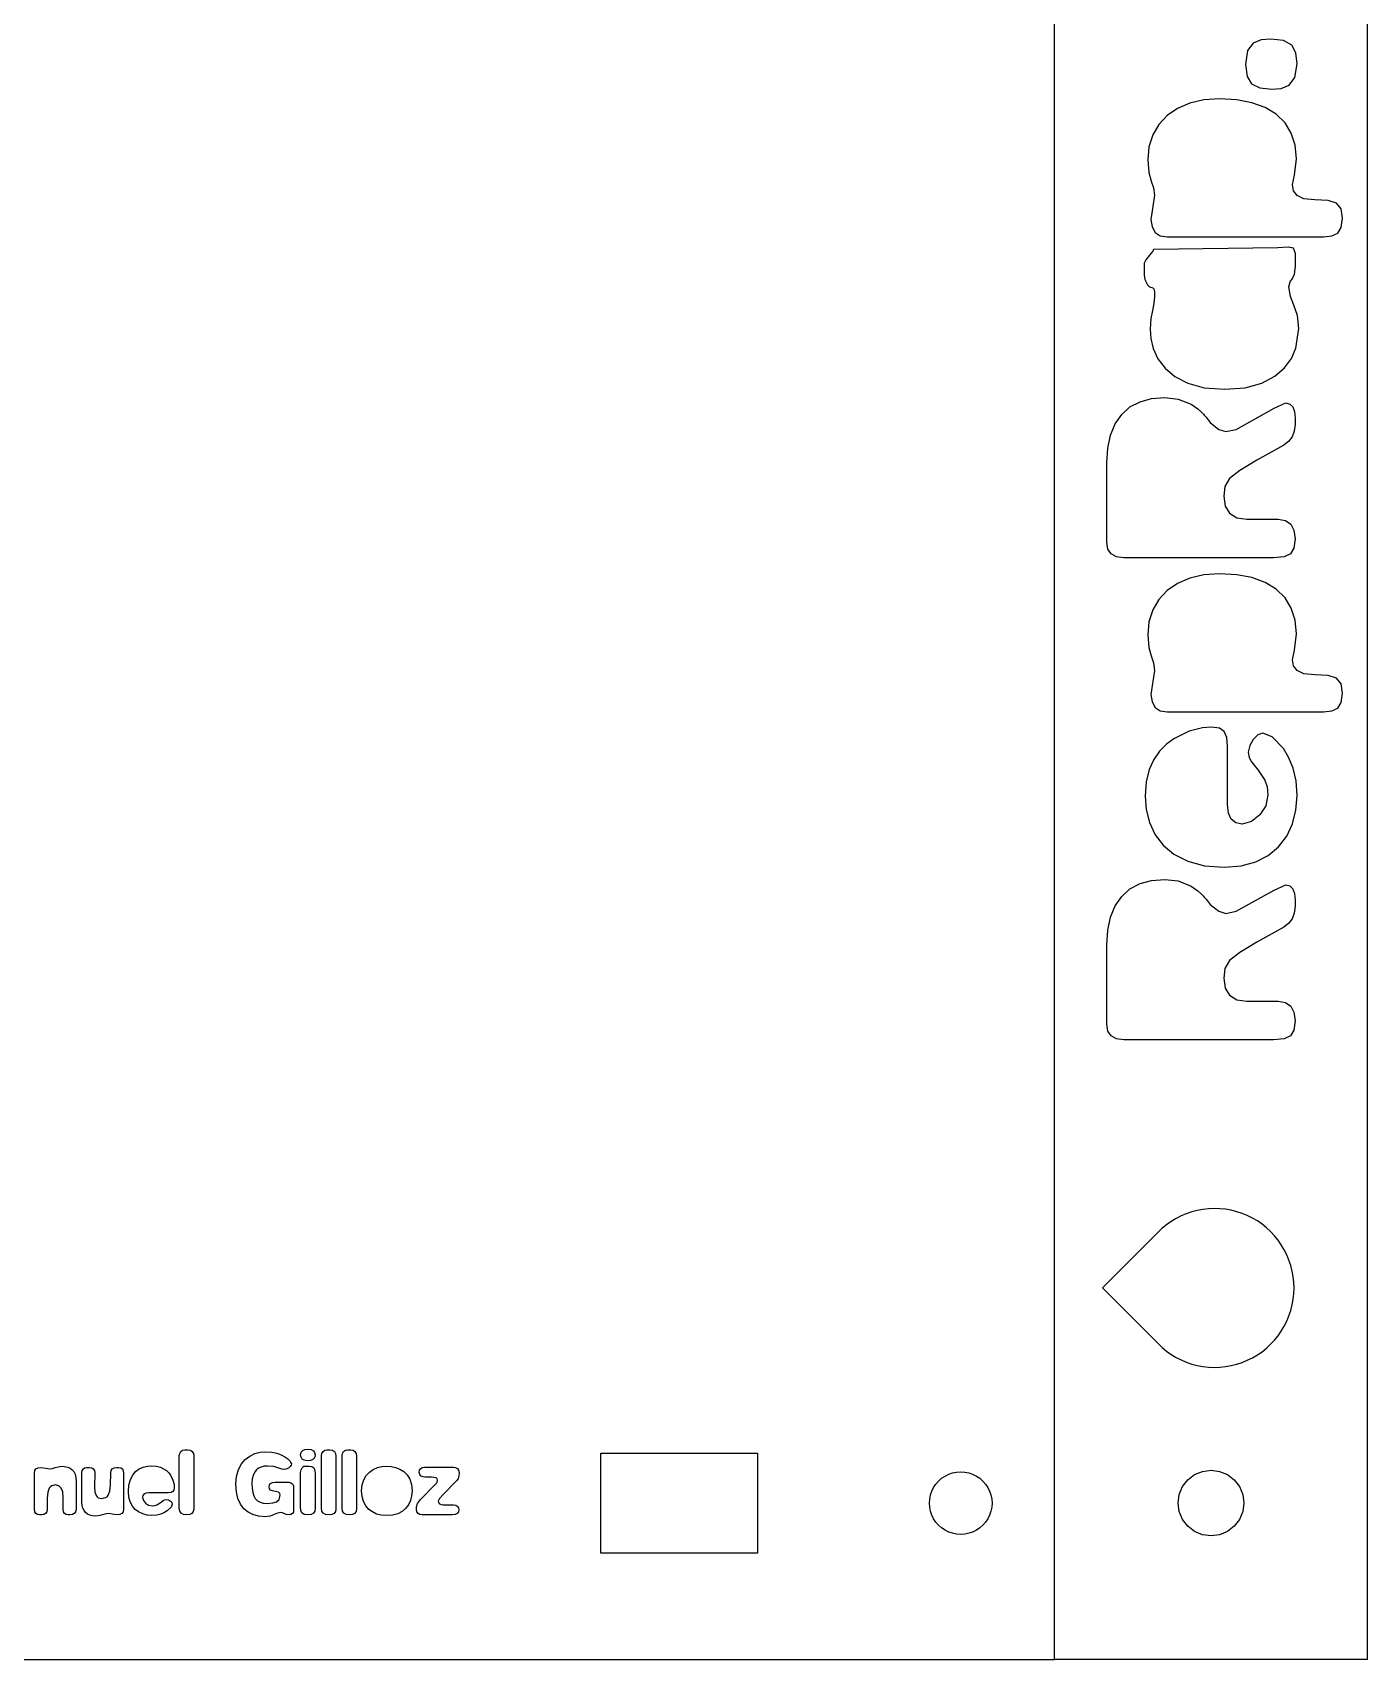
# Model space of a CAD drawing. Header units: metres. Extents: x 641 to 1235, y -1361 to -1021.
# Drawn here: x 750.5 to 835.9, y -1361 to -1257 of the extents above; entities that cross this region are included whole.
import ezdxf

# ---------------------------------------------------------------- set-up
doc = ezdxf.new("R2010")
doc.units = ezdxf.units.M

msp = doc.modelspace()

# ---------------------------------------------------------------- linework, layer by layer
at = {"layer": 'COMPONENT0'}
for p, q in [((759.91, -1348, 0), (759.94, -1347.86, 0)), ((759.91, -1351.36, 0), (759.91, -1348, 0)), ((759.94, -1347.86, 0), (760.01, -1347.74, 0)), ((760.01, -1347.74, 0), (760.12, -1347.65, 0)), ((760.12, -1347.65, 0), (760.27, -1347.63, 0)), ((760.27, -1347.63, 0), (760.46, -1347.63, 0)), ((760.46, -1347.63, 0), (760.62, -1347.65, 0)), ((760.62, -1347.65, 0), (760.74, -1347.74, 0)), ((760.74, -1347.74, 0), (760.81, -1347.87, 0)), ((760.81, -1347.87, 0), (760.83, -1348.06, 0)), ((760.83, -1348.06, 0), (760.83, -1351.42, 0)), ((763.88, -1348.54, 0), (764.12, -1348.25, 0)), ((764.12, -1348.25, 0), (764.41, -1348.03, 0)), ((764.41, -1348.03, 0), (764.74, -1347.88, 0)), ((764.74, -1347.88, 0), (765.09, -1347.79, 0)), ((765.09, -1347.79, 0), (765.45, -1347.76, 0)), ((765.45, -1347.76, 0), (765.83, -1347.78, 0)), ((765.83, -1347.78, 0), (766.15, -1347.85, 0)), ((766.15, -1347.85, 0), (766.43, -1347.96, 0)), ((766.43, -1347.96, 0), (766.66, -1348.08, 0)), ((766.66, -1348.08, 0), (766.84, -1348.21, 0)), ((766.84, -1348.21, 0), (766.98, -1348.34, 0)), ((767.66, -1347.97, 0), (767.7, -1347.79, 0)), ((767.69, -1348.11, 0), (767.66, -1347.97, 0)), ((767.76, -1348.23, 0), (767.69, -1348.11, 0)), ((767.7, -1347.79, 0), (767.8, -1347.68, 0)), ((767.9, -1348.3, 0), (767.76, -1348.23, 0)), ((767.8, -1347.68, 0), (767.94, -1347.62, 0)), ((767.94, -1347.62, 0), (768.12, -1347.6, 0)), ((768.12, -1347.6, 0), (768.34, -1347.62, 0)), ((768.45, -1348.25, 0), (768.3, -1348.31, 0)), ((768.34, -1347.62, 0), (768.48, -1347.7, 0)), ((768.55, -1348.14, 0), (768.45, -1348.25, 0)), ((768.48, -1347.7, 0), (768.56, -1347.81, 0)), ((768.59, -1347.95, 0), (768.55, -1348.14, 0)), ((768.56, -1347.81, 0), (768.59, -1347.95, 0)), ((769, -1348, 0), (769.03, -1347.86, 0)), ((769, -1351.36, 0), (769, -1348, 0)), ((769.03, -1347.86, 0), (769.1, -1347.74, 0)), ((769.1, -1347.74, 0), (769.21, -1347.65, 0)), ((769.21, -1347.65, 0), (769.36, -1347.63, 0)), ((769.36, -1347.63, 0), (769.54, -1347.63, 0)), ((769.54, -1347.63, 0), (769.71, -1347.65, 0)), ((769.71, -1347.65, 0), (769.83, -1347.74, 0)), ((769.83, -1347.74, 0), (769.9, -1347.87, 0)), ((769.9, -1347.87, 0), (769.92, -1348.06, 0)), ((769.92, -1348.06, 0), (769.92, -1351.42, 0)), ((770.32, -1348, 0), (770.34, -1347.86, 0)), ((770.32, -1351.36, 0), (770.32, -1348, 0)), ((770.34, -1347.86, 0), (770.41, -1347.74, 0)), ((770.41, -1347.74, 0), (770.53, -1347.65, 0)), ((770.53, -1347.65, 0), (770.67, -1347.63, 0)), ((770.67, -1347.63, 0), (770.86, -1347.63, 0)), ((770.86, -1347.63, 0), (771.02, -1347.65, 0)), ((771.02, -1347.65, 0), (771.14, -1347.74, 0)), ((771.14, -1347.74, 0), (771.21, -1347.87, 0)), ((771.21, -1347.87, 0), (771.23, -1348.06, 0)), ((771.23, -1348.06, 0), (771.23, -1351.42, 0)), ((750.65, -1349.11, 0), (750.67, -1348.96, 0)), ((750.65, -1351.43, 0), (750.65, -1349.11, 0)), ((750.67, -1348.96, 0), (750.75, -1348.85, 0)), ((750.75, -1348.85, 0), (750.88, -1348.79, 0)), ((750.88, -1348.79, 0), (751.06, -1348.76, 0)), ((751.06, -1348.76, 0), (751.37, -1348.81, 0)), ((751.37, -1348.81, 0), (751.63, -1348.85, 0)), ((751.63, -1348.85, 0), (751.81, -1348.82, 0)), ((751.81, -1348.82, 0), (751.97, -1348.77, 0)), ((751.97, -1348.77, 0), (752.16, -1348.72, 0)), ((752.16, -1348.72, 0), (752.42, -1348.69, 0)), ((752.42, -1348.69, 0), (752.78, -1348.75, 0)), ((752.78, -1348.75, 0), (752.93, -1348.81, 0)), ((752.93, -1348.81, 0), (753.06, -1348.91, 0)), ((753.06, -1348.91, 0), (753.17, -1349.03, 0)), ((753.17, -1349.03, 0), (753.25, -1349.2, 0)), ((753.25, -1349.2, 0), (753.29, -1349.4, 0)), ((753.69, -1349.1, 0), (753.71, -1348.96, 0)), ((753.69, -1351, 0), (753.69, -1349.1, 0)), ((753.71, -1348.96, 0), (753.78, -1348.86, 0)), ((753.78, -1348.86, 0), (753.88, -1348.79, 0)), ((753.88, -1348.79, 0), (754, -1348.77, 0)), ((754, -1348.77, 0), (754.18, -1348.77, 0)), ((754.18, -1348.77, 0), (754.31, -1348.79, 0)), ((754.31, -1348.79, 0), (754.41, -1348.85, 0)), ((754.41, -1348.85, 0), (754.49, -1348.95, 0)), ((754.49, -1348.95, 0), (754.51, -1349.1, 0)), ((754.51, -1349.1, 0), (754.49, -1350, 0)), ((755.51, -1349.9, 0), (755.53, -1349.1, 0)), ((755.53, -1349.1, 0), (755.55, -1348.96, 0)), ((755.55, -1348.96, 0), (755.62, -1348.85, 0)), ((755.62, -1348.85, 0), (755.74, -1348.79, 0)), ((755.74, -1348.79, 0), (755.9, -1348.77, 0)), ((755.9, -1348.77, 0), (756.02, -1348.77, 0)), ((756.02, -1348.77, 0), (756.17, -1348.79, 0)), ((756.17, -1348.79, 0), (756.27, -1348.86, 0)), ((756.27, -1348.86, 0), (756.33, -1348.98, 0)), ((756.33, -1348.98, 0), (756.35, -1349.13, 0)), ((756.35, -1349.13, 0), (756.35, -1351.46, 0)), ((756.79, -1349.54, 0), (756.93, -1349.26, 0)), ((756.93, -1349.26, 0), (757.12, -1349.03, 0)), ((757.12, -1349.03, 0), (757.34, -1348.86, 0)), ((757.34, -1348.86, 0), (757.6, -1348.74, 0)), ((757.6, -1348.74, 0), (757.87, -1348.68, 0)), ((757.87, -1348.68, 0), (758.15, -1348.65, 0)), ((758.15, -1348.65, 0), (758.45, -1348.67, 0)), ((758.45, -1348.67, 0), (758.7, -1348.74, 0)), ((758.7, -1348.74, 0), (758.91, -1348.84, 0)), ((758.91, -1348.84, 0), (759.09, -1348.96, 0)), ((759.09, -1348.96, 0), (759.24, -1349.1, 0)), ((759.24, -1349.1, 0), (759.35, -1349.26, 0)), ((759.35, -1349.26, 0), (759.5, -1349.57, 0)), ((763.57, -1349.33, 0), (763.69, -1348.9, 0)), ((763.69, -1348.9, 0), (763.88, -1348.54, 0)), ((764.63, -1349.27, 0), (764.57, -1349.5, 0)), ((764.71, -1349.08, 0), (764.63, -1349.27, 0)), ((764.83, -1348.93, 0), (764.71, -1349.08, 0)), ((764.98, -1348.81, 0), (764.83, -1348.93, 0)), ((765.15, -1348.74, 0), (764.98, -1348.81, 0)), ((765.34, -1348.69, 0), (765.15, -1348.74, 0)), ((765.55, -1348.68, 0), (765.34, -1348.69, 0)), ((765.96, -1348.71, 0), (765.55, -1348.68, 0)), ((766.21, -1348.79, 0), (765.96, -1348.71, 0)), ((766.39, -1348.86, 0), (766.21, -1348.79, 0)), ((766.56, -1348.9, 0), (766.39, -1348.86, 0)), ((766.71, -1348.87, 0), (766.56, -1348.9, 0)), ((766.88, -1348.8, 0), (766.71, -1348.87, 0)), ((767.02, -1348.69, 0), (766.88, -1348.8, 0)), ((766.98, -1348.34, 0), (767.05, -1348.46, 0)), ((767.07, -1348.62, 0), (767.02, -1348.69, 0)), ((767.05, -1348.46, 0), (767.08, -1348.54, 0)), ((767.08, -1348.54, 0), (767.07, -1348.62, 0)), ((767.66, -1349.09, 0), (767.69, -1348.91, 0)), ((767.66, -1351.28, 0), (767.66, -1349.09, 0)), ((767.69, -1348.91, 0), (767.76, -1348.78, 0)), ((767.76, -1348.78, 0), (767.87, -1348.69, 0)), ((767.87, -1348.69, 0), (768.01, -1348.67, 0)), ((768.12, -1348.33, 0), (767.9, -1348.3, 0)), ((768.01, -1348.67, 0), (768.22, -1348.67, 0)), ((768.3, -1348.31, 0), (768.12, -1348.33, 0)), ((768.22, -1348.67, 0), (768.39, -1348.7, 0)), ((768.39, -1348.7, 0), (768.51, -1348.79, 0)), ((768.51, -1348.79, 0), (768.58, -1348.96, 0)), ((768.58, -1348.96, 0), (768.6, -1349.18, 0)), ((768.6, -1349.18, 0), (768.6, -1351.37, 0)), ((771.7, -1349.55, 0), (771.86, -1349.28, 0)), ((771.86, -1349.28, 0), (772.06, -1349.06, 0)), ((772.06, -1349.06, 0), (772.3, -1348.89, 0)), ((772.3, -1348.89, 0), (772.57, -1348.77, 0)), ((772.57, -1348.77, 0), (772.86, -1348.7, 0)), ((772.86, -1348.7, 0), (773.17, -1348.68, 0)), ((773.17, -1348.68, 0), (773.45, -1348.7, 0)), ((773.45, -1348.7, 0), (773.74, -1348.76, 0)), ((773.74, -1348.76, 0), (774.01, -1348.87, 0)), ((774.01, -1348.87, 0), (774.26, -1349.03, 0)), ((774.26, -1349.03, 0), (774.47, -1349.24, 0)), ((774.47, -1349.24, 0), (774.64, -1349.51, 0)), ((775.25, -1349.06, 0), (775.27, -1348.94, 0)), ((775.28, -1349.21, 0), (775.25, -1349.06, 0)), ((775.27, -1348.94, 0), (775.33, -1348.84, 0)), ((775.37, -1349.31, 0), (775.28, -1349.21, 0)), ((775.33, -1348.84, 0), (775.44, -1348.77, 0)), ((775.49, -1349.36, 0), (775.37, -1349.31, 0)), ((775.44, -1348.77, 0), (775.59, -1348.75, 0)), ((775.59, -1348.75, 0), (777.43, -1348.75, 0)), ((777.43, -1348.75, 0), (777.57, -1348.77, 0)), ((777.57, -1348.77, 0), (777.69, -1348.83, 0)), ((777.69, -1348.83, 0), (777.76, -1348.93, 0)), ((777.78, -1349.3, 0), (777.73, -1349.47, 0)), ((777.76, -1348.93, 0), (777.79, -1349.08, 0)), ((777.79, -1349.08, 0), (777.78, -1349.3, 0)), ((751.51, -1350.35, 0), (751.47, -1350.72, 0)), ((751.6, -1350.09, 0), (751.51, -1350.35, 0)), ((751.67, -1350, 0), (751.6, -1350.09, 0)), ((751.76, -1349.93, 0), (751.67, -1350, 0)), ((751.99, -1349.88, 0), (751.76, -1349.93, 0)), ((752.21, -1349.93, 0), (751.99, -1349.88, 0)), ((752.36, -1350.08, 0), (752.21, -1349.93, 0)), ((752.46, -1350.33, 0), (752.36, -1350.08, 0)), ((752.49, -1350.69, 0), (752.46, -1350.33, 0)), ((753.29, -1349.4, 0), (753.31, -1349.63, 0)), ((753.31, -1349.63, 0), (753.31, -1351.46, 0)), ((754.49, -1350, 0), (754.51, -1350.33, 0)), ((754.51, -1350.33, 0), (754.59, -1350.56, 0)), ((755.37, -1350.54, 0), (755.47, -1350.27, 0)), ((755.47, -1350.27, 0), (755.51, -1349.9, 0)), ((756.66, -1350.31, 0), (756.69, -1349.89, 0)), ((756.69, -1350.66, 0), (756.66, -1350.31, 0)), ((756.69, -1349.89, 0), (756.79, -1349.54, 0)), ((759.38, -1350.36, 0), (759.19, -1350.38, 0)), ((759.5, -1350.31, 0), (759.38, -1350.36, 0)), ((759.5, -1349.57, 0), (759.58, -1349.85, 0)), ((759.57, -1350.21, 0), (759.5, -1350.31, 0)), ((759.59, -1350.04, 0), (759.57, -1350.21, 0)), ((759.58, -1349.85, 0), (759.59, -1350.04, 0)), ((763.53, -1349.83, 0), (763.57, -1349.33, 0)), ((763.56, -1350.33, 0), (763.53, -1349.83, 0)), ((763.66, -1350.75, 0), (763.56, -1350.33, 0)), ((764.57, -1349.5, 0), (764.55, -1349.78, 0)), ((764.55, -1349.78, 0), (764.57, -1350.09, 0)), ((764.57, -1350.09, 0), (764.61, -1350.36, 0)), ((764.61, -1350.36, 0), (764.68, -1350.58, 0)), ((765.65, -1350.01, 0), (765.67, -1349.88, 0)), ((765.67, -1350.13, 0), (765.65, -1350.01, 0)), ((765.67, -1349.88, 0), (765.74, -1349.79, 0)), ((765.74, -1350.21, 0), (765.67, -1350.13, 0)), ((765.74, -1349.79, 0), (765.86, -1349.73, 0)), ((765.86, -1350.26, 0), (765.74, -1350.21, 0)), ((765.86, -1349.73, 0), (766.03, -1349.71, 0)), ((766.05, -1350.3, 0), (765.86, -1350.26, 0)), ((766.03, -1349.71, 0), (766.91, -1349.71, 0)), ((766.25, -1350.35, 0), (766.05, -1350.3, 0)), ((766.33, -1350.43, 0), (766.25, -1350.35, 0)), ((766.91, -1349.71, 0), (767.04, -1349.74, 0)), ((767.04, -1349.74, 0), (767.14, -1349.81, 0)), ((767.14, -1349.81, 0), (767.2, -1349.93, 0)), ((767.2, -1349.93, 0), (767.22, -1350.09, 0)), ((767.22, -1350.09, 0), (767.22, -1351.49, 0)), ((771.56, -1350.26, 0), (771.6, -1349.88, 0)), ((771.59, -1350.62, 0), (771.56, -1350.26, 0)), ((771.6, -1349.88, 0), (771.7, -1349.55, 0)), ((774.64, -1349.51, 0), (774.75, -1349.85, 0)), ((774.75, -1349.85, 0), (774.79, -1350.25, 0)), ((774.79, -1350.25, 0), (774.76, -1350.58, 0)), ((775.33, -1350.81, 0), (776.29, -1349.84, 0)), ((775.61, -1349.38, 0), (775.49, -1349.36, 0)), ((776.04, -1349.38, 0), (775.61, -1349.38, 0)), ((776.32, -1349.43, 0), (776.04, -1349.38, 0)), ((776.29, -1349.84, 0), (776.39, -1349.72, 0)), ((776.39, -1349.49, 0), (776.32, -1349.43, 0)), ((776.42, -1349.58, 0), (776.39, -1349.49, 0)), ((776.39, -1349.72, 0), (776.42, -1349.58, 0)), ((777.53, -1349.72, 0), (776.82, -1350.44, 0)), ((777.65, -1349.6, 0), (777.53, -1349.72, 0)), ((777.73, -1349.47, 0), (777.65, -1349.6, 0)), ((751.47, -1350.72, 0), (751.47, -1351.46, 0)), ((752.48, -1351.46, 0), (752.49, -1350.69, 0)), ((753.7, -1351.19, 0), (753.69, -1351, 0)), ((753.75, -1351.36, 0), (753.7, -1351.19, 0)), ((753.82, -1351.51, 0), (753.75, -1351.36, 0)), ((754.59, -1350.56, 0), (754.65, -1350.64, 0)), ((754.65, -1350.64, 0), (754.73, -1350.7, 0)), ((754.73, -1350.7, 0), (754.96, -1350.75, 0)), ((754.96, -1350.75, 0), (755.2, -1350.69, 0)), ((755.2, -1350.69, 0), (755.29, -1350.63, 0)), ((755.29, -1350.63, 0), (755.37, -1350.54, 0)), ((756.78, -1350.97, 0), (756.69, -1350.66, 0)), ((756.91, -1351.23, 0), (756.78, -1350.97, 0)), ((757.09, -1351.44, 0), (756.91, -1351.23, 0)), ((757.59, -1350.55, 0), (757.56, -1350.68, 0)), ((757.56, -1350.68, 0), (757.62, -1350.88, 0)), ((757.67, -1350.45, 0), (757.59, -1350.55, 0)), ((757.62, -1350.88, 0), (757.75, -1351.05, 0)), ((757.79, -1350.4, 0), (757.67, -1350.45, 0)), ((757.75, -1351.05, 0), (757.95, -1351.17, 0)), ((757.97, -1350.38, 0), (757.79, -1350.4, 0)), ((757.95, -1351.17, 0), (758.17, -1351.22, 0)), ((758.92, -1350.38, 0), (757.97, -1350.38, 0)), ((758.17, -1351.22, 0), (758.34, -1351.2, 0)), ((758.34, -1351.2, 0), (758.48, -1351.16, 0)), ((758.48, -1351.16, 0), (758.69, -1351.02, 0)), ((758.69, -1351.02, 0), (758.87, -1350.88, 0)), ((758.87, -1350.88, 0), (758.96, -1350.83, 0)), ((759.19, -1350.38, 0), (758.92, -1350.38, 0)), ((758.96, -1350.83, 0), (759.07, -1350.81, 0)), ((759.07, -1350.81, 0), (759.21, -1350.84, 0)), ((759.38, -1351.31, 0), (759.14, -1351.54, 0)), ((759.21, -1350.84, 0), (759.34, -1350.91, 0)), ((759.34, -1350.91, 0), (759.43, -1351.01, 0)), ((759.46, -1351.12, 0), (759.38, -1351.31, 0)), ((759.43, -1351.01, 0), (759.46, -1351.12, 0)), ((759.94, -1351.55, 0), (759.91, -1351.36, 0)), ((763.83, -1351.11, 0), (763.66, -1350.75, 0)), ((764.04, -1351.4, 0), (763.83, -1351.11, 0)), ((764.31, -1351.62, 0), (764.04, -1351.4, 0)), ((764.68, -1350.58, 0), (764.77, -1350.75, 0)), ((764.77, -1350.75, 0), (764.9, -1350.89, 0)), ((764.9, -1350.89, 0), (765.07, -1350.98, 0)), ((765.07, -1350.98, 0), (765.28, -1351.04, 0)), ((765.28, -1351.04, 0), (765.53, -1351.06, 0)), ((765.53, -1351.06, 0), (765.88, -1351.03, 0)), ((765.88, -1351.03, 0), (766.13, -1350.95, 0)), ((766.13, -1350.95, 0), (766.29, -1350.81, 0)), ((766.29, -1350.81, 0), (766.34, -1350.62, 0)), ((766.35, -1350.52, 0), (766.33, -1350.43, 0)), ((766.34, -1350.62, 0), (766.35, -1350.52, 0)), ((767.68, -1351.51, 0), (767.66, -1351.28, 0)), ((768.6, -1351.37, 0), (768.57, -1351.56, 0)), ((769.03, -1351.55, 0), (769, -1351.36, 0)), ((770.34, -1351.55, 0), (770.32, -1351.36, 0)), ((771.69, -1350.94, 0), (771.59, -1350.62, 0)), ((771.83, -1351.21, 0), (771.69, -1350.94, 0)), ((772.02, -1351.44, 0), (771.83, -1351.21, 0)), ((774.38, -1351.38, 0), (774.15, -1351.57, 0)), ((774.56, -1351.15, 0), (774.38, -1351.38, 0)), ((774.69, -1350.88, 0), (774.56, -1351.15, 0)), ((774.76, -1350.58, 0), (774.69, -1350.88, 0)), ((775.07, -1351.29, 0), (775.13, -1351.06, 0)), ((775.07, -1351.46, 0), (775.07, -1351.29, 0)), ((775.13, -1351.06, 0), (775.33, -1350.81, 0)), ((776.54, -1350.74, 0), (776.45, -1350.91, 0)), ((776.45, -1350.91, 0), (776.47, -1351.01, 0)), ((776.47, -1351.01, 0), (776.54, -1351.09, 0)), ((776.82, -1350.44, 0), (776.54, -1350.74, 0)), ((776.54, -1351.09, 0), (776.64, -1351.14, 0)), ((776.64, -1351.14, 0), (776.78, -1351.15, 0)), ((776.78, -1351.15, 0), (777.43, -1351.15, 0)), ((777.43, -1351.15, 0), (777.58, -1351.18, 0)), ((777.58, -1351.18, 0), (777.69, -1351.25, 0)), ((777.69, -1351.25, 0), (777.76, -1351.35, 0)), ((777.76, -1351.35, 0), (777.78, -1351.48, 0)), ((750.67, -1351.59, 0), (750.65, -1351.43, 0)), ((750.73, -1351.7, 0), (750.67, -1351.59, 0)), ((750.84, -1351.77, 0), (750.73, -1351.7, 0)), ((750.98, -1351.79, 0), (750.84, -1351.77, 0)), ((751.1, -1351.79, 0), (750.98, -1351.79, 0)), ((751.25, -1351.77, 0), (751.1, -1351.79, 0)), ((751.36, -1351.71, 0), (751.25, -1351.77, 0)), ((751.44, -1351.61, 0), (751.36, -1351.71, 0)), ((751.47, -1351.46, 0), (751.44, -1351.61, 0)), ((752.51, -1351.61, 0), (752.48, -1351.46, 0)), ((752.58, -1351.71, 0), (752.51, -1351.61, 0)), ((752.68, -1351.77, 0), (752.58, -1351.71, 0)), ((752.81, -1351.79, 0), (752.68, -1351.77, 0)), ((752.94, -1351.79, 0), (752.81, -1351.79, 0)), ((753.08, -1351.77, 0), (752.94, -1351.79, 0)), ((753.2, -1351.71, 0), (753.08, -1351.77, 0)), ((753.28, -1351.61, 0), (753.2, -1351.71, 0)), ((753.31, -1351.46, 0), (753.28, -1351.61, 0)), ((753.91, -1351.64, 0), (753.82, -1351.51, 0)), ((754.04, -1351.74, 0), (753.91, -1351.64, 0)), ((754.19, -1351.81, 0), (754.04, -1351.74, 0)), ((754.37, -1351.85, 0), (754.19, -1351.81, 0)), ((754.57, -1351.87, 0), (754.37, -1351.85, 0)), ((754.84, -1351.84, 0), (754.57, -1351.87, 0)), ((755.01, -1351.79, 0), (754.84, -1351.84, 0)), ((755.16, -1351.74, 0), (755.01, -1351.79, 0)), ((755.37, -1351.71, 0), (755.16, -1351.74, 0)), ((755.51, -1351.73, 0), (755.37, -1351.71, 0)), ((755.61, -1351.75, 0), (755.51, -1351.73, 0)), ((755.74, -1351.77, 0), (755.61, -1351.75, 0)), ((755.93, -1351.79, 0), (755.74, -1351.77, 0)), ((756.1, -1351.77, 0), (755.93, -1351.79, 0)), ((756.24, -1351.71, 0), (756.1, -1351.77, 0)), ((756.32, -1351.6, 0), (756.24, -1351.71, 0)), ((756.35, -1351.46, 0), (756.32, -1351.6, 0)), ((757.31, -1351.61, 0), (757.09, -1351.44, 0)), ((757.57, -1351.73, 0), (757.31, -1351.61, 0)), ((757.85, -1351.81, 0), (757.57, -1351.73, 0)), ((758.16, -1351.83, 0), (757.85, -1351.81, 0)), ((758.47, -1351.81, 0), (758.16, -1351.83, 0)), ((758.74, -1351.75, 0), (758.47, -1351.81, 0)), ((758.96, -1351.65, 0), (758.74, -1351.75, 0)), ((759.14, -1351.54, 0), (758.96, -1351.65, 0)), ((760.02, -1351.69, 0), (759.94, -1351.55, 0)), ((760.17, -1351.77, 0), (760.02, -1351.69, 0)), ((760.4, -1351.79, 0), (760.17, -1351.77, 0)), ((760.59, -1351.77, 0), (760.4, -1351.79, 0)), ((760.72, -1351.7, 0), (760.59, -1351.77, 0)), ((760.8, -1351.58, 0), (760.72, -1351.7, 0)), ((760.83, -1351.42, 0), (760.8, -1351.58, 0)), ((764.62, -1351.78, 0), (764.31, -1351.62, 0)), ((764.98, -1351.88, 0), (764.62, -1351.78, 0)), ((765.38, -1351.91, 0), (764.98, -1351.88, 0)), ((765.72, -1351.87, 0), (765.38, -1351.91, 0)), ((765.98, -1351.78, 0), (765.72, -1351.87, 0)), ((766.19, -1351.69, 0), (765.98, -1351.78, 0)), ((766.39, -1351.65, 0), (766.19, -1351.69, 0)), ((766.51, -1351.67, 0), (766.39, -1351.65, 0)), ((766.64, -1351.72, 0), (766.51, -1351.67, 0)), ((766.77, -1351.77, 0), (766.64, -1351.72, 0)), ((766.94, -1351.79, 0), (766.77, -1351.77, 0)), ((767.05, -1351.77, 0), (766.94, -1351.79, 0)), ((767.14, -1351.71, 0), (767.05, -1351.77, 0)), ((767.2, -1351.62, 0), (767.14, -1351.71, 0)), ((767.22, -1351.49, 0), (767.2, -1351.62, 0)), ((767.75, -1351.67, 0), (767.68, -1351.51, 0)), ((767.89, -1351.76, 0), (767.75, -1351.67, 0)), ((768.13, -1351.8, 0), (767.89, -1351.76, 0)), ((768.34, -1351.77, 0), (768.13, -1351.8, 0)), ((768.48, -1351.69, 0), (768.34, -1351.77, 0)), ((768.57, -1351.56, 0), (768.48, -1351.69, 0)), ((769.11, -1351.69, 0), (769.03, -1351.55, 0)), ((769.26, -1351.77, 0), (769.11, -1351.69, 0)), ((769.48, -1351.79, 0), (769.26, -1351.77, 0)), ((769.67, -1351.77, 0), (769.48, -1351.79, 0)), ((769.81, -1351.7, 0), (769.67, -1351.77, 0)), ((769.89, -1351.58, 0), (769.81, -1351.7, 0)), ((769.92, -1351.42, 0), (769.89, -1351.58, 0)), ((770.43, -1351.69, 0), (770.34, -1351.55, 0)), ((770.57, -1351.77, 0), (770.43, -1351.69, 0)), ((770.8, -1351.79, 0), (770.57, -1351.77, 0)), ((770.99, -1351.77, 0), (770.8, -1351.79, 0)), ((771.12, -1351.7, 0), (770.99, -1351.77, 0)), ((771.21, -1351.58, 0), (771.12, -1351.7, 0)), ((771.23, -1351.42, 0), (771.21, -1351.58, 0)), ((772.25, -1351.61, 0), (772.02, -1351.44, 0)), ((772.52, -1351.74, 0), (772.25, -1351.61, 0)), ((772.82, -1351.82, 0), (772.52, -1351.74, 0)), ((773.15, -1351.84, 0), (772.82, -1351.82, 0)), ((773.53, -1351.81, 0), (773.15, -1351.84, 0)), ((773.87, -1351.72, 0), (773.53, -1351.81, 0)), ((774.15, -1351.57, 0), (773.87, -1351.72, 0)), ((775.1, -1351.6, 0), (775.07, -1351.46, 0)), ((775.17, -1351.71, 0), (775.1, -1351.6, 0)), ((775.29, -1351.77, 0), (775.17, -1351.71, 0)), ((775.43, -1351.79, 0), (775.29, -1351.77, 0)), ((777.36, -1351.79, 0), (775.43, -1351.79, 0)), ((777.54, -1351.77, 0), (777.36, -1351.79, 0)), ((777.67, -1351.71, 0), (777.54, -1351.77, 0)), ((777.75, -1351.61, 0), (777.67, -1351.71, 0)), ((777.78, -1351.48, 0), (777.75, -1351.61, 0))]:
    msp.add_line(p, q, dxfattribs=at)
at = {"layer": 'COMPONENT15'}
for p, q in [((820.68, -1280.95, 0.03), (821.32, -1280.61, 0.03)), ((821.32, -1280.61, 0.03), (822.06, -1280.4, 0.03)), ((822.06, -1280.4, 0.03), (822.9, -1280.34, 0.03)), ((822.9, -1280.34, 0.03), (823.76, -1280.44, 0.03)), ((823.76, -1280.44, 0.03), (824.59, -1280.77, 0.03)), ((819.74, -1282.03, 0.03), (820.16, -1281.43, 0.03)), ((820.16, -1281.43, 0.03), (820.68, -1280.95, 0.03)), ((824.59, -1280.77, 0.03), (825.01, -1281.06, 0.03)), ((825.01, -1281.06, 0.03), (825.27, -1281.3, 0.03)), ((825.27, -1281.3, 0.03), (825.38, -1281.41, 0.03)), ((825.38, -1281.41, 0.03), (825.43, -1281.47, 0.03)), ((825.43, -1281.47, 0.03), (825.55, -1281.61, 0.03)), ((825.55, -1281.61, 0.03), (825.81, -1281.95, 0.03)), ((827.46, -1282.38, 0.03), (829.9, -1281.02, 0.03)), ((829.9, -1281.02, 0.03), (830.65, -1280.69, 0.03)), ((830.65, -1280.69, 0.03), (830.9, -1280.76, 0.03)), ((830.9, -1280.76, 0.03), (831.08, -1280.94, 0.03)), ((831.08, -1280.94, 0.03), (831.19, -1281.24, 0.03)), ((831.19, -1281.24, 0.03), (831.23, -1281.66, 0.03)), ((831.23, -1281.66, 0.03), (831.23, -1282.06, 0.03)), ((819.44, -1282.75, 0.03), (819.74, -1282.03, 0.03)), ((825.81, -1281.95, 0.03), (826.35, -1282.38, 0.03)), ((826.35, -1282.38, 0.03), (826.81, -1282.52, 0.03)), ((826.81, -1282.52, 0.03), (827.46, -1282.38, 0.03)), ((831.18, -1282.49, 0.03), (831.05, -1282.86, 0.03)), ((831.23, -1282.06, 0.03), (831.18, -1282.49, 0.03)), ((819.21, -1284.53, 0.03), (819.26, -1283.59, 0.03)), ((819.26, -1283.59, 0.03), (819.44, -1282.75, 0.03)), ((830.51, -1283.39, 0.03), (828.79, -1284.35, 0.03)), ((830.82, -1283.15, 0.03), (830.51, -1283.39, 0.03)), ((831.05, -1282.86, 0.03), (830.82, -1283.15, 0.03)), ((819.21, -1289.6, 0.03), (819.21, -1284.53, 0.03)), ((828.79, -1284.35, 0.03), (827.7, -1285.01, 0.03)), ((827.05, -1285.53, 0.03), (826.75, -1286.04, 0.03)), ((827.7, -1285.01, 0.03), (827.05, -1285.53, 0.03)), ((826.75, -1286.04, 0.03), (826.67, -1286.65, 0.03)), ((826.67, -1286.65, 0.03), (826.76, -1287.29, 0.03)), ((826.76, -1287.29, 0.03), (827.04, -1287.75, 0.03)), ((827.04, -1287.75, 0.03), (827.5, -1288.03, 0.03)), ((827.5, -1288.03, 0.03), (828.14, -1288.12, 0.03)), ((828.14, -1288.12, 0.03), (830.15, -1288.12, 0.03)), ((830.15, -1288.12, 0.03), (830.62, -1288.2, 0.03)), ((830.62, -1288.2, 0.03), (830.96, -1288.44, 0.03)), ((830.96, -1288.44, 0.03), (831.16, -1288.83, 0.03)), ((831.16, -1288.83, 0.03), (831.23, -1289.38, 0.03)), ((819.27, -1290.04, 0.03), (819.21, -1289.6, 0.03)), ((831.16, -1289.97, 0.03), (830.95, -1290.34, 0.03)), ((831.23, -1289.38, 0.03), (831.16, -1289.97, 0.03)), ((819.47, -1290.35, 0.03), (819.27, -1290.04, 0.03)), ((819.81, -1290.54, 0.03), (819.47, -1290.35, 0.03)), ((820.28, -1290.6, 0.03), (819.81, -1290.54, 0.03)), ((829.86, -1290.6, 0.03), (820.28, -1290.6, 0.03)), ((830.54, -1290.54, 0.03), (829.86, -1290.6, 0.03)), ((830.95, -1290.34, 0.03), (830.54, -1290.54, 0.03)), ((820.16, -1312.25, 0.03), (820.68, -1311.77, 0.03)), ((820.68, -1311.77, 0.03), (821.32, -1311.43, 0.03)), ((821.32, -1311.43, 0.03), (822.06, -1311.22, 0.03)), ((822.06, -1311.22, 0.03), (822.9, -1311.16, 0.03)), ((822.9, -1311.16, 0.03), (823.76, -1311.26, 0.03)), ((823.76, -1311.26, 0.03), (824.59, -1311.59, 0.03)), ((824.59, -1311.59, 0.03), (825.01, -1311.88, 0.03)), ((827.46, -1313.2, 0.03), (829.9, -1311.84, 0.03)), ((829.9, -1311.84, 0.03), (830.65, -1311.51, 0.03)), ((830.65, -1311.51, 0.03), (830.9, -1311.57, 0.03)), ((830.9, -1311.57, 0.03), (831.08, -1311.76, 0.03)), ((831.08, -1311.76, 0.03), (831.19, -1312.06, 0.03)), ((819.44, -1313.57, 0.03), (819.74, -1312.85, 0.03)), ((819.74, -1312.85, 0.03), (820.16, -1312.25, 0.03)), ((825.01, -1311.88, 0.03), (825.27, -1312.12, 0.03)), ((825.27, -1312.12, 0.03), (825.38, -1312.23, 0.03)), ((825.38, -1312.23, 0.03), (825.43, -1312.29, 0.03)), ((825.43, -1312.29, 0.03), (825.55, -1312.43, 0.03)), ((825.55, -1312.43, 0.03), (825.81, -1312.77, 0.03)), ((825.81, -1312.77, 0.03), (826.35, -1313.2, 0.03)), ((831.23, -1312.88, 0.03), (831.18, -1313.31, 0.03)), ((831.19, -1312.06, 0.03), (831.23, -1312.48, 0.03)), ((831.23, -1312.48, 0.03), (831.23, -1312.88, 0.03)), ((819.26, -1314.41, 0.03), (819.44, -1313.57, 0.03)), ((826.35, -1313.2, 0.03), (826.81, -1313.34, 0.03)), ((826.81, -1313.34, 0.03), (827.46, -1313.2, 0.03)), ((831.05, -1313.68, 0.03), (830.82, -1313.97, 0.03)), ((831.18, -1313.31, 0.03), (831.05, -1313.68, 0.03)), ((819.21, -1315.35, 0.03), (819.26, -1314.41, 0.03)), ((830.51, -1314.21, 0.03), (828.79, -1315.17, 0.03)), ((830.82, -1313.97, 0.03), (830.51, -1314.21, 0.03)), ((819.21, -1320.41, 0.03), (819.21, -1315.35, 0.03)), ((827.7, -1315.83, 0.03), (827.05, -1316.35, 0.03)), ((828.79, -1315.17, 0.03), (827.7, -1315.83, 0.03)), ((826.75, -1316.86, 0.03), (826.67, -1317.47, 0.03)), ((827.05, -1316.35, 0.03), (826.75, -1316.86, 0.03)), ((826.67, -1317.47, 0.03), (826.76, -1318.11, 0.03)), ((826.76, -1318.11, 0.03), (827.04, -1318.57, 0.03)), ((827.04, -1318.57, 0.03), (827.5, -1318.85, 0.03)), ((827.5, -1318.85, 0.03), (828.14, -1318.94, 0.03)), ((828.14, -1318.94, 0.03), (830.15, -1318.94, 0.03)), ((830.15, -1318.94, 0.03), (830.62, -1319.02, 0.03)), ((830.62, -1319.02, 0.03), (830.96, -1319.26, 0.03)), ((830.96, -1319.26, 0.03), (831.16, -1319.65, 0.03)), ((831.16, -1319.65, 0.03), (831.23, -1320.2, 0.03)), ((819.27, -1320.86, 0.03), (819.21, -1320.41, 0.03)), ((819.47, -1321.17, 0.03), (819.27, -1320.86, 0.03)), ((819.81, -1321.36, 0.03), (819.47, -1321.17, 0.03)), ((830.95, -1321.16, 0.03), (830.54, -1321.36, 0.03)), ((831.16, -1320.79, 0.03), (830.95, -1321.16, 0.03)), ((831.23, -1320.2, 0.03), (831.16, -1320.79, 0.03)), ((820.28, -1321.42, 0.03), (819.81, -1321.36, 0.03)), ((829.86, -1321.42, 0.03), (820.28, -1321.42, 0.03)), ((830.54, -1321.36, 0.03), (829.86, -1321.42, 0.03))]:
    msp.add_line(p, q, dxfattribs=at)
for points in [[(830.5, -1257.52, 0.03), (829.68, -1257.43, 0.03), (829.06, -1257.47, 0.03), (828.55, -1257.68, 0.03), (828.2, -1258.16, 0.03), (828.06, -1259.04, 0.03), (828.16, -1259.81, 0.03), (828.45, -1260.29, 0.03), (828.97, -1260.54, 0.03), (829.75, -1260.62, 0.03), (830.34, -1260.58, 0.03), (830.85, -1260.37, 0.03), (831.22, -1259.89, 0.03), (831.37, -1259.01, 0.03), (831.29, -1258.31, 0.03), (831.02, -1257.82, 0.03), (830.5, -1257.52, 0.03)], [(821.89, -1264.31, 0.03), (821.81, -1265.15, 0.03), (821.88, -1265.95, 0.03), (822.03, -1266.5, 0.03), (822.18, -1266.94, 0.03), (822.24, -1267.41, 0.03), (822.13, -1268.13, 0.03), (822.02, -1268.96, 0.03), (822.09, -1269.44, 0.03), (822.28, -1269.79, 0.03), (822.61, -1270, 0.03), (823.06, -1270.07, 0.03), (833.04, -1270.07, 0.03), (833.58, -1270.01, 0.03), (833.96, -1269.83, 0.03), (834.18, -1269.47, 0.03), (834.26, -1268.88, 0.03), (834.18, -1268.28, 0.03), (833.89, -1267.92, 0.03), (833.35, -1267.75, 0.03), (832.5, -1267.7, 0.03), (831.79, -1267.63, 0.03), (831.36, -1267.43, 0.03), (831.14, -1267.12, 0.03), (831.06, -1266.73, 0.03), (831.19, -1266.12, 0.03), (831.32, -1265.08, 0.03), (831.23, -1264.2, 0.03), (830.99, -1263.44, 0.03), (830.59, -1262.78, 0.03), (830.02, -1262.23, 0.03), (829.31, -1261.8, 0.03), (828.47, -1261.49, 0.03), (827.5, -1261.3, 0.03), (826.4, -1261.24, 0.03), (825.41, -1261.31, 0.03), (824.51, -1261.52, 0.03), (823.72, -1261.86, 0.03), (823.05, -1262.31, 0.03), (822.52, -1262.88, 0.03), (822.13, -1263.55, 0.03), (821.89, -1264.31, 0.03)], [(830.93, -1273.88, 0.03), (830.83, -1273.27, 0.03), (830.91, -1272.94, 0.03), (831.06, -1272.73, 0.03), (831.2, -1272.46, 0.03), (831.26, -1271.96, 0.03), (831.26, -1271.14, 0.03), (831.14, -1270.8, 0.03), (830.8, -1270.74, 0.03), (830.12, -1270.77, 0.03), (822.18, -1270.88, 0.03), (822.14, -1270.99, 0.03), (821.93, -1271.25, 0.03), (821.7, -1271.54, 0.03), (821.59, -1271.76, 0.03), (821.59, -1272.51, 0.03), (821.63, -1272.79, 0.03), (821.79, -1273.13, 0.03), (821.93, -1273.26, 0.03), (822.13, -1273.32, 0.03), (822.2, -1273.4, 0.03), (822.24, -1273.58, 0.03), (822.25, -1273.77, 0.03), (822.25, -1273.89, 0.03), (822.21, -1274.34, 0.03), (822.11, -1274.77, 0.03), (822.01, -1275.29, 0.03), (821.97, -1275.97, 0.03), (822.02, -1276.57, 0.03), (822.17, -1277.22, 0.03), (822.46, -1277.87, 0.03), (822.92, -1278.47, 0.03), (823.55, -1279, 0.03), (824.38, -1279.43, 0.03), (825.43, -1279.72, 0.03), (826.74, -1279.81, 0.03), (828.05, -1279.72, 0.03), (829.1, -1279.42, 0.03), (829.93, -1278.98, 0.03), (830.56, -1278.44, 0.03), (831, -1277.84, 0.03), (831.28, -1277.19, 0.03), (831.48, -1275.94, 0.03), (831.38, -1275.09, 0.03), (831.16, -1274.44, 0.03), (830.93, -1273.88, 0.03)], [(821.89, -1294.69, 0.03), (821.81, -1295.53, 0.03), (821.88, -1296.33, 0.03), (822.03, -1296.87, 0.03), (822.18, -1297.31, 0.03), (822.24, -1297.79, 0.03), (822.13, -1298.5, 0.03), (822.02, -1299.33, 0.03), (822.09, -1299.81, 0.03), (822.28, -1300.16, 0.03), (822.61, -1300.37, 0.03), (823.06, -1300.44, 0.03), (833.04, -1300.44, 0.03), (833.58, -1300.38, 0.03), (833.96, -1300.2, 0.03), (834.18, -1299.84, 0.03), (834.26, -1299.26, 0.03), (834.18, -1298.65, 0.03), (833.89, -1298.29, 0.03), (833.35, -1298.12, 0.03), (832.5, -1298.07, 0.03), (831.79, -1298.01, 0.03), (831.36, -1297.81, 0.03), (831.14, -1297.5, 0.03), (831.06, -1297.11, 0.03), (831.19, -1296.5, 0.03), (831.32, -1295.45, 0.03), (831.23, -1294.58, 0.03), (830.99, -1293.81, 0.03), (830.59, -1293.15, 0.03), (830.02, -1292.6, 0.03), (829.31, -1292.17, 0.03), (828.47, -1291.86, 0.03), (827.5, -1291.68, 0.03), (826.4, -1291.62, 0.03), (825.41, -1291.68, 0.03), (824.51, -1291.89, 0.03), (823.72, -1292.23, 0.03), (823.05, -1292.68, 0.03), (822.52, -1293.25, 0.03), (822.13, -1293.92, 0.03), (821.89, -1294.69, 0.03)], [(826.4, -1301.49, 0.03), (825.88, -1301.42, 0.03), (825.31, -1301.47, 0.03), (824.46, -1301.69, 0.03), (823.49, -1302.16, 0.03), (823.01, -1302.51, 0.03), (822.57, -1302.95, 0.03), (822.2, -1303.49, 0.03), (821.9, -1304.14, 0.03), (821.71, -1304.91, 0.03), (821.64, -1305.83, 0.03), (821.71, -1306.69, 0.03), (821.92, -1307.52, 0.03), (822.28, -1308.3, 0.03), (822.8, -1308.98, 0.03), (823.49, -1309.55, 0.03), (824.37, -1310, 0.03), (825.44, -1310.29, 0.03), (826.7, -1310.38, 0.03), (827.78, -1310.3, 0.03), (828.72, -1310.03, 0.03), (829.52, -1309.62, 0.03), (830.18, -1309.07, 0.03), (830.7, -1308.39, 0.03), (831.07, -1307.61, 0.03), (831.29, -1306.74, 0.03), (831.37, -1305.79, 0.03), (831.3, -1304.85, 0.03), (831.11, -1304.04, 0.03), (830.82, -1303.35, 0.03), (830.49, -1302.79, 0.03), (829.76, -1302.05, 0.03), (829.18, -1301.81, 0.03), (828.85, -1301.92, 0.03), (828.56, -1302.21, 0.03), (828.33, -1302.6, 0.03), (828.24, -1303.03, 0.03), (828.29, -1303.36, 0.03), (828.44, -1303.64, 0.03), (828.87, -1304.17, 0.03), (829.3, -1304.82, 0.03), (829.45, -1305.23, 0.03), (829.5, -1305.76, 0.03), (829.36, -1306.45, 0.03), (828.97, -1307.04, 0.03), (828.44, -1307.46, 0.03), (827.85, -1307.62, 0.03), (827.44, -1307.54, 0.03), (827.15, -1307.31, 0.03), (826.97, -1306.92, 0.03), (826.92, -1306.37, 0.03), (826.92, -1303.46, 0.03), (826.92, -1302.64, 0.03), (826.86, -1302.08, 0.03), (826.71, -1301.7, 0.03), (826.4, -1301.49, 0.03)]]:
    msp.add_polyline3d(points, dxfattribs=at)
at = {"layer": 'GROUP0'}
for p, q in [((815.86, -1361.04, 0), (815.86, -1185.04, 0)), ((786.86, -1354.24), (786.86, -1347.84, 0)), ((786.86, -1347.84, 0), (796.86, -1347.84, 0)), ((796.86, -1347.84, 0), (796.86, -1354.24)), ((808.64, -1349.45, 0), (808.86, -1349.31, 0)), ((808.86, -1349.31, 0), (809.09, -1349.19, 0)), ((809.09, -1349.19, 0), (809.34, -1349.11, 0)), ((809.34, -1349.11, 0), (809.6, -1349.06, 0)), ((809.6, -1349.06, 0), (809.86, -1349.04, 0)), ((809.86, -1349.04, 0), (810.12, -1349.06, 0)), ((810.12, -1349.06, 0), (810.38, -1349.11, 0)), ((810.38, -1349.11, 0), (810.62, -1349.19, 0)), ((810.62, -1349.19, 0), (810.86, -1349.31, 0)), ((810.86, -1349.31, 0), (811.08, -1349.45, 0)), ((807.93, -1350.52, 0), (808.01, -1350.27, 0)), ((808.01, -1350.27, 0), (808.13, -1350.04, 0)), ((808.13, -1350.04, 0), (808.27, -1349.82, 0)), ((808.27, -1349.82, 0), (808.44, -1349.63, 0)), ((808.44, -1349.63, 0), (808.64, -1349.45, 0)), ((811.08, -1349.45, 0), (811.27, -1349.63, 0)), ((811.27, -1349.63, 0), (811.45, -1349.82, 0)), ((811.45, -1349.82, 0), (811.59, -1350.04, 0)), ((811.59, -1350.04, 0), (811.71, -1350.27, 0)), ((811.71, -1350.27, 0), (811.79, -1350.52, 0)), ((807.86, -1351.04, 0), (807.88, -1350.78, 0)), ((807.88, -1351.3, 0), (807.86, -1351.04, 0)), ((807.88, -1350.78, 0), (807.93, -1350.52, 0)), ((807.93, -1351.56, 0), (807.88, -1351.3, 0)), ((811.79, -1350.52, 0), (811.84, -1350.78, 0)), ((811.84, -1351.3, 0), (811.79, -1351.56, 0)), ((811.84, -1350.78, 0), (811.86, -1351.04, 0)), ((811.86, -1351.04, 0), (811.84, -1351.3, 0)), ((808.01, -1351.81, 0), (807.93, -1351.56, 0)), ((808.13, -1352.04, 0), (808.01, -1351.81, 0)), ((808.27, -1352.26, 0), (808.13, -1352.04, 0)), ((808.44, -1352.45, 0), (808.27, -1352.26, 0)), ((811.45, -1352.26, 0), (811.27, -1352.45, 0)), ((811.59, -1352.04, 0), (811.45, -1352.26, 0)), ((811.71, -1351.81, 0), (811.59, -1352.04, 0)), ((811.79, -1351.56, 0), (811.71, -1351.81, 0)), ((808.64, -1352.63, 0), (808.44, -1352.45, 0)), ((808.86, -1352.77, 0), (808.64, -1352.63, 0)), ((809.09, -1352.89, 0), (808.86, -1352.77, 0)), ((809.34, -1352.97, 0), (809.09, -1352.89, 0)), ((809.6, -1353.02, 0), (809.34, -1352.97, 0)), ((809.86, -1353.04, 0), (809.6, -1353.02, 0)), ((810.12, -1353.02, 0), (809.86, -1353.04, 0)), ((810.38, -1352.97, 0), (810.12, -1353.02, 0)), ((810.62, -1352.89, 0), (810.38, -1352.97, 0)), ((810.86, -1352.77, 0), (810.62, -1352.89, 0)), ((811.08, -1352.63, 0), (810.86, -1352.77, 0)), ((811.27, -1352.45, 0), (811.08, -1352.63, 0)), ((796.86, -1354.24), (786.86, -1354.24)), ((663.86, -1361.04, 0), (815.86, -1361.04, 0))]:
    msp.add_line(p, q, dxfattribs=at)
at = {"layer": 'GROUP10'}
msp.add_polyline3d([(831.15, -1337.65, 0), (831.17, -1337.28, 0), (831.15, -1336.92, 0), (831.11, -1336.56, 0), (831.05, -1336.2, 0), (830.96, -1335.85, 0), (830.84, -1335.5, 0), (830.7, -1335.17, 0), (830.54, -1334.84, 0), (830.35, -1334.53, 0), (830.15, -1334.23, 0), (829.92, -1333.95, 0), (829.67, -1333.68, 0), (829.4, -1333.44, 0), (829.12, -1333.21, 0), (828.82, -1333, 0), (828.51, -1332.82, 0), (828.18, -1332.66, 0), (827.84, -1332.52, 0), (827.5, -1332.41, 0), (827.15, -1332.32, 0), (826.79, -1332.25, 0), (826.43, -1332.22, 0), (826.06, -1332.21, 0), (825.7, -1332.22, 0), (825.34, -1332.26, 0), (824.98, -1332.33, 0), (824.63, -1332.42, 0), (824.28, -1332.54, 0), (823.95, -1332.68, 0), (823.63, -1332.84, 0), (823.31, -1333.03, 0), (823.02, -1333.24, 0), (822.74, -1333.47, 0), (818.92, -1337.28, 0), (822.74, -1341.1, 0), (823.02, -1341.33, 0), (823.31, -1341.54, 0), (823.63, -1341.73, 0), (823.95, -1341.89, 0), (824.28, -1342.03, 0), (824.63, -1342.15, 0), (824.98, -1342.24, 0), (825.34, -1342.31, 0), (825.7, -1342.35, 0), (826.06, -1342.36, 0), (826.43, -1342.35, 0), (826.79, -1342.31, 0), (827.15, -1342.25, 0), (827.5, -1342.16, 0), (827.84, -1342.05, 0), (828.18, -1341.91, 0), (828.51, -1341.75, 0), (828.82, -1341.56, 0), (829.12, -1341.36, 0), (829.4, -1341.13, 0), (829.67, -1340.88, 0), (829.92, -1340.62, 0), (830.15, -1340.34, 0), (830.35, -1340.04, 0), (830.54, -1339.72, 0), (830.7, -1339.4, 0), (830.84, -1339.06, 0), (830.96, -1338.72, 0), (831.05, -1338.37, 0), (831.11, -1338.01, 0), (831.15, -1337.65, 0)], dxfattribs=at)
at = {"layer": 'GROUP9'}
for p, q in [((835.86, -1361.04, 0), (835.86, -1201.04, 0)), ((824.37, -1349.55, 0), (824.81, -1349.22, 0)), ((824.81, -1349.22, 0), (825.32, -1349.01, 0)), ((825.32, -1349.01, 0), (825.86, -1348.94, 0)), ((825.86, -1348.94, 0), (826.4, -1349.01, 0)), ((826.4, -1349.01, 0), (826.91, -1349.22, 0)), ((826.91, -1349.22, 0), (827.34, -1349.55, 0)), ((823.83, -1350.5, 0), (824.04, -1349.99, 0)), ((824.04, -1349.99, 0), (824.37, -1349.55, 0)), ((827.34, -1349.55, 0), (827.68, -1349.99, 0)), ((827.68, -1349.99, 0), (827.89, -1350.5, 0)), ((823.76, -1351.04, 0), (823.83, -1350.5, 0)), ((823.83, -1351.58, 0), (823.76, -1351.04, 0)), ((827.89, -1350.5, 0), (827.96, -1351.04, 0)), ((827.96, -1351.04, 0), (827.89, -1351.58, 0)), ((824.04, -1352.09, 0), (823.83, -1351.58, 0)), ((824.37, -1352.52, 0), (824.04, -1352.09, 0)), ((827.68, -1352.09, 0), (827.34, -1352.52, 0)), ((827.89, -1351.58, 0), (827.68, -1352.09, 0)), ((824.81, -1352.86, 0), (824.37, -1352.52, 0)), ((825.32, -1353.07, 0), (824.81, -1352.86, 0)), ((825.86, -1353.14, 0), (825.32, -1353.07, 0)), ((826.4, -1353.07, 0), (825.86, -1353.14, 0)), ((826.91, -1352.86, 0), (826.4, -1353.07, 0)), ((827.34, -1352.52, 0), (826.91, -1352.86, 0)), ((835.86, -1361.04, 0), (815.86, -1361.04, 0))]:
    msp.add_line(p, q, dxfattribs=at)

doc.saveas('drawing.dxf')
